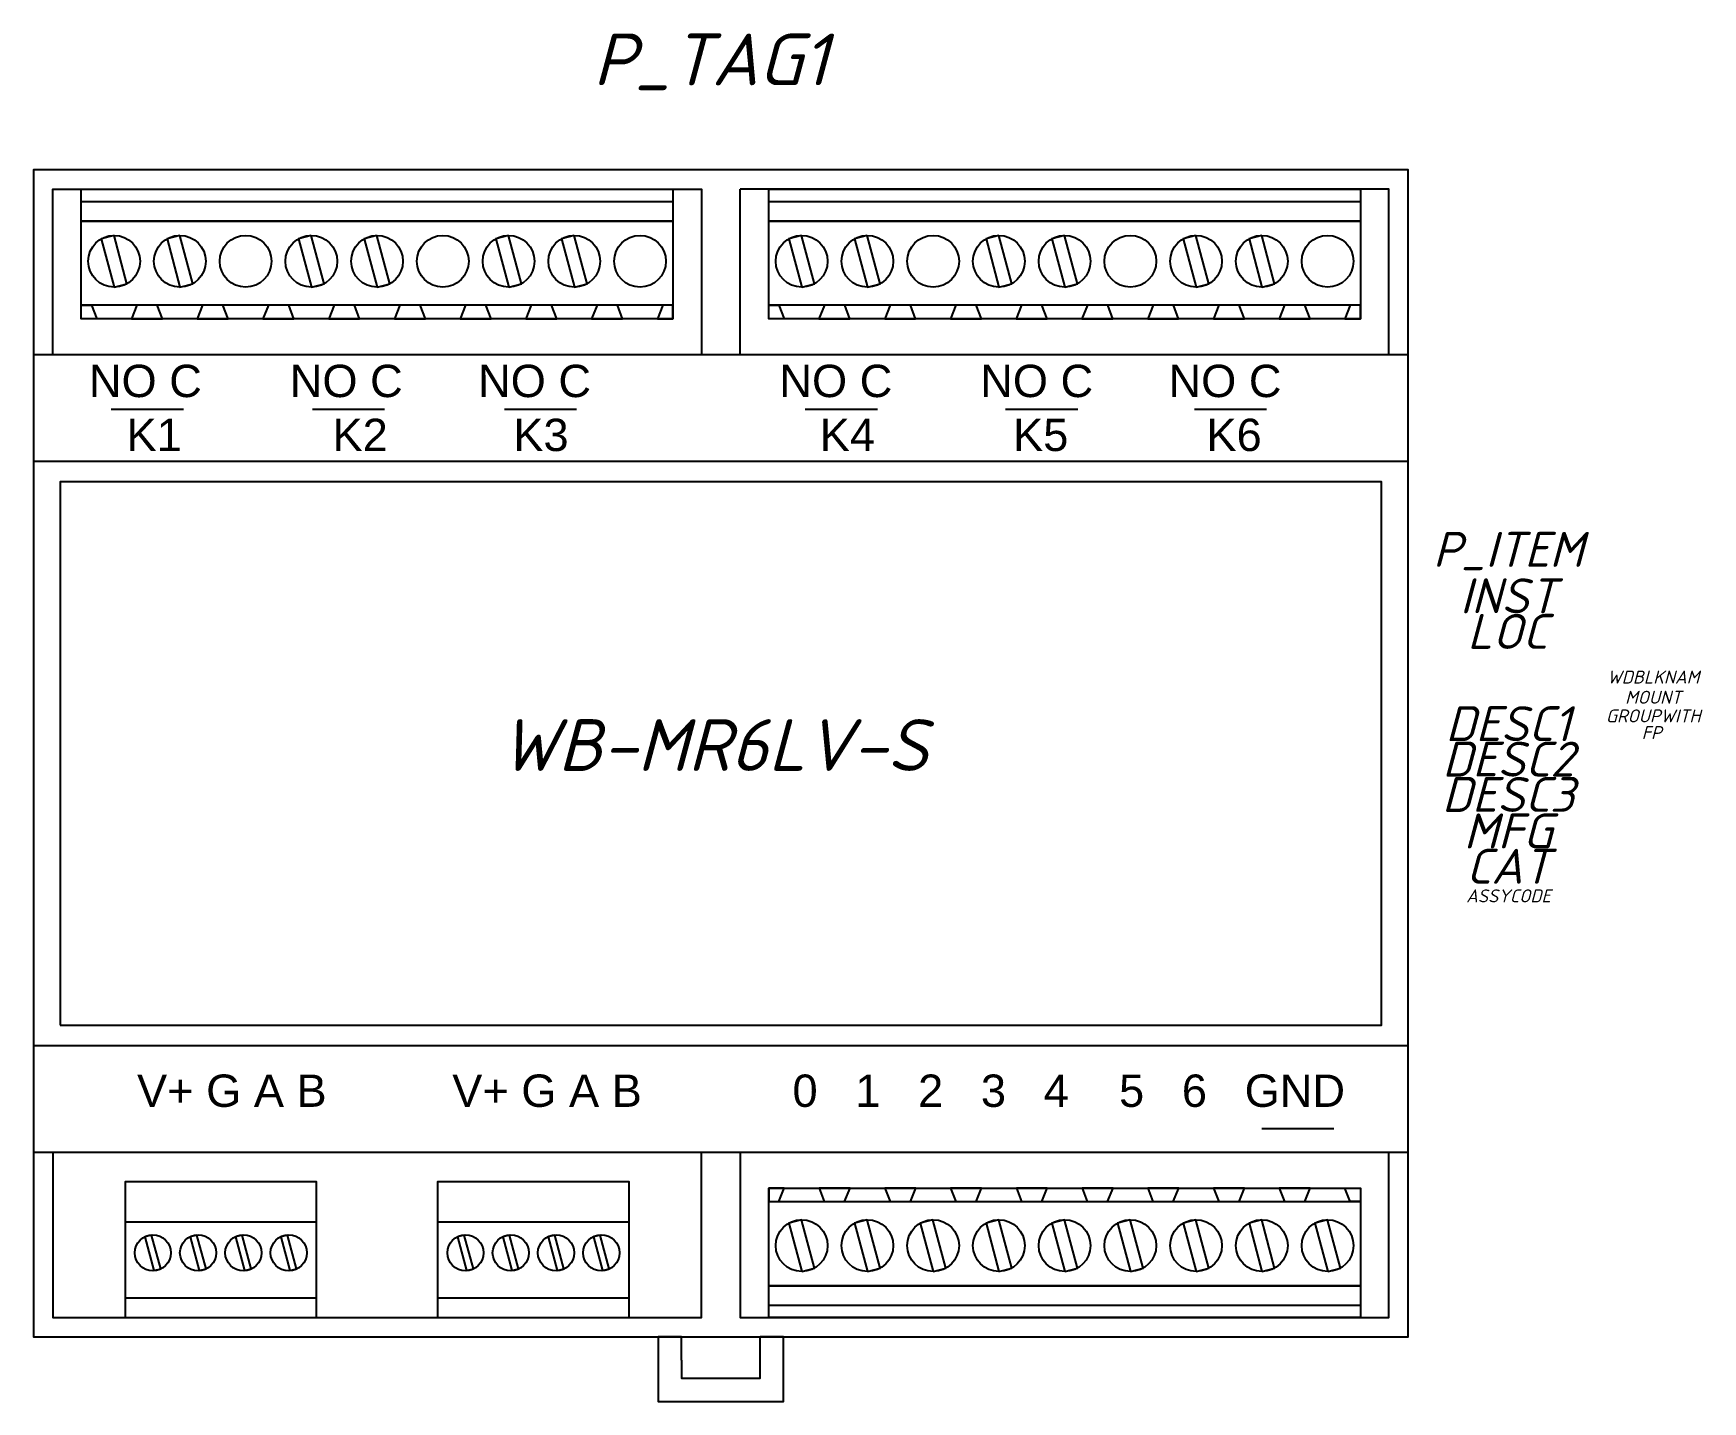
# Model space of a CAD drawing. Header units: millimetres. Extents: x 0 to 129, y -28 to 78.
import ezdxf
from ezdxf.enums import TextEntityAlignment as Align

# ---------------------------------------------------------------- set-up
doc = ezdxf.new("R2010")
doc.units = ezdxf.units.MM
doc.header["$LTSCALE"] = 6
doc.layers.add('Винты', color=8, linetype='Continuous')
doc.layers.add('Клеммники', color=125, linetype='Continuous')
doc.styles.add('WD_IEC', font='isocpeui.ttf', dxfattribs={"height": 2.5})

# ---------------------------------------------------------------- blocks, each defined once
blk = doc.blocks.new('*U7')
at = {"layer": 'Клеммники'}
blk.add_lwpolyline([(-0.79, -0.52), (0.78, -0.52), (1.2, 0.52), (-1.19, 0.52)], close=True, dxfattribs=at)
blk = doc.blocks.new('*U6')
at = {"layer": 'Клеммники'}
blk.add_lwpolyline([(-0.79, -0.52), (0.78, -0.52), (1.2, 0.52), (-1.19, 0.52)], close=True, dxfattribs=at)
blk = doc.blocks.new('*U2')
at = {"layer": 'Клеммники'}
blk.add_lwpolyline([(-0.79, -0.52), (0.78, -0.52), (1.2, 0.52), (-1.19, 0.52)], close=True, dxfattribs=at)
blk = doc.blocks.new('*U3')
at = {"layer": 'Клеммники', "color": 0, "linetype": 'ByBlock', "lineweight": -2, "transparency": 16777216}
for p in [(0, 0), (5.08, 0), (10.16, 0), (15.24, 0), (20.32, 0), (25.4, 0), (30.48, 0), (35.56, 0)]:
    blk.add_blockref('*U2', p, dxfattribs=at)
blk = doc.blocks.new('*U4')
at = {"layer": 'Винты'}
blk.add_lwpolyline([(0.01, -2), (0.99, -1.74), (-0.01, 2), (-0.99, 1.74)], close=True, dxfattribs=at)
blk.add_circle((0, 0), 2, dxfattribs=at)
blk = doc.blocks.new('*U5')
at = {"layer": 'Винты', "color": 0, "linetype": 'ByBlock', "lineweight": -2, "transparency": 16777216}
for p in [(0, 0), (5.08, 0), (10.16, 0), (15.24, 0), (20.32, 0), (25.4, 0), (30.48, 0), (35.56, 0), (40.64, 0)]:
    blk.add_blockref('*U4', p, dxfattribs=at)
blk = doc.blocks.new('*U0')
at = {"layer": 'Винты'}
blk.add_lwpolyline([(0.09, -1.37), (0.61, -1.24), (-0.09, 1.37), (-0.61, 1.24)], close=True, dxfattribs=at)
blk.add_circle((0, 0), 1.4, dxfattribs=at)
blk = doc.blocks.new('*U1')
at = {"layer": 'Клеммники', "color": 0, "linetype": 'ByBlock', "lineweight": -2, "transparency": 16777216}
for p in [(0, 0), (3.5, 0), (7, 0), (10.5, 0)]:
    blk.add_blockref('*U0', p, dxfattribs=at)

msp = doc.modelspace()

# ---------------------------------------------------------------- linework, layer by layer
for p, q in [((54.62, 53.38), (54.62, 66.17)), ((46.64, 57.21), (11.57, 57.21)), ((99.76, 57.21), (64.69, 57.21)), ((0, 53.38), (0, -8.24)), ((106.25, 53.38), (0, 53.38)), ((106.25, -8.24), (106.25, 53.38)), ((6.02, 49.18), (11.59, 49.18)), ((21.57, 49.18), (27.14, 49.18)), ((36.41, 49.18), (41.98, 49.18)), ((59.65, 49.18), (65.22, 49.18)), ((75.12, 49.18), (80.7, 49.18)), ((89.72, 49.18), (95.29, 49.18)), ((106.25, 45.14), (0, 45.14)), ((0, 0), (106.25, 0)), ((94.93, -6.42), (100.5, -6.42)), ((0, -8.24), (106.25, -8.24)), ((7.08, -10.53), (7.08, -10.53)), ((31.24, -10.53), (31.24, -10.53)), ((59.61, -12.07), (94.68, -12.07)), ((50.08, -24.33), (50.08, -22.53)), ((56.17, -24.33), (56.17, -22.53))]:
    msp.add_line(p, q)
for points in [[(106.25, 53.38), (106.25, 67.67), (0, 67.67), (0, 53.38)], [(1.5, 53.38), (1.5, 66.17), (51.62, 66.17), (51.62, 53.38)], [(104.75, 53.38), (104.75, 66.17), (54.62, 66.17)], [(0, -8.24), (0, -22.53), (106.25, -22.53), (106.25, -8.24)], [(1.5, -8.24), (1.5, -21.03), (51.62, -21.03), (51.62, -8.24)], [(54.62, -8.24), (54.62, -21.03), (104.75, -21.03), (104.75, -8.24)], [(50.08, -22.53), (48.28, -22.53), (48.28, -27.53), (57.97, -27.53), (57.97, -22.53), (56.17, -22.53)], [(50.08, -24.33), (50.08, -25.73), (56.17, -25.73), (56.17, -24.33)]]:
    msp.add_lwpolyline(points)
for points in [[(49.42, 56.17), (3.7, 56.17), (3.7, 66.17), (49.42, 66.17)], [(102.55, 56.17), (56.83, 56.17), (56.83, 66.17), (102.55, 66.17)], [(49.42, 63.71), (3.7, 63.71), (3.7, 65.24), (49.42, 65.24)], [(102.55, 63.71), (56.83, 63.71), (56.83, 65.24), (102.55, 65.24)], [(49.42, 57.21), (3.7, 57.21), (3.7, 63.71), (49.42, 63.71)], [(102.55, 57.21), (56.83, 57.21), (56.83, 63.71), (102.55, 63.71)], [(6.23, 62.61), (5.25, 62.35), (6.25, 58.61), (7.23, 58.87)], [(11.31, 62.61), (10.33, 62.35), (11.33, 58.61), (12.31, 58.87)], [(21.47, 62.61), (20.49, 62.35), (21.49, 58.61), (22.47, 58.87)], [(26.55, 62.61), (25.57, 62.35), (26.57, 58.61), (27.55, 58.87)], [(36.71, 62.61), (35.73, 62.35), (36.73, 58.61), (37.71, 58.87)], [(41.79, 62.61), (40.81, 62.35), (41.81, 58.61), (42.79, 58.87)], [(59.36, 62.61), (58.38, 62.35), (59.38, 58.61), (60.36, 58.87)], [(64.44, 62.61), (63.46, 62.35), (64.46, 58.61), (65.44, 58.87)], [(74.6, 62.61), (73.62, 62.35), (74.62, 58.61), (75.6, 58.87)], [(79.68, 62.61), (78.7, 62.35), (79.7, 58.61), (80.68, 58.87)], [(89.84, 62.61), (88.86, 62.35), (89.86, 58.61), (90.84, 58.87)], [(94.92, 62.61), (93.94, 62.35), (94.94, 58.61), (95.92, 58.87)], [(3.7, 57.21), (4.49, 57.21), (4.9, 56.17), (3.7, 56.17)], [(49.42, 57.21), (48.64, 57.21), (48.23, 56.17), (49.42, 56.17)], [(56.83, 57.21), (57.61, 57.21), (58.02, 56.17), (56.83, 56.17)], [(102.55, 57.21), (101.76, 57.21), (101.35, 56.17), (102.55, 56.17)], [(2.08, 1.57), (104.17, 1.57), (104.17, 43.57), (2.08, 43.57)], [(7.08, -21.03), (21.88, -21.03), (21.88, -10.53), (7.08, -10.53)], [(7.08, -13.63), (21.88, -13.63), (21.88, -10.53), (7.08, -10.53)], [(31.24, -21.03), (46.04, -21.03), (46.04, -10.53), (31.24, -10.53)], [(31.24, -13.63), (46.04, -13.63), (46.04, -10.53), (31.24, -10.53)], [(56.83, -12.07), (57.61, -12.07), (58.02, -11.03), (56.83, -11.03)], [(56.83, -11.03), (102.55, -11.03), (102.55, -21.03), (56.83, -21.03)], [(102.55, -12.07), (101.76, -12.07), (101.35, -11.03), (102.55, -11.03)], [(56.83, -12.07), (102.55, -12.07), (102.55, -18.57), (56.83, -18.57)], [(56.83, -18.57), (102.55, -18.57), (102.55, -20.1), (56.83, -20.1)], [(7.08, -21.03), (21.88, -21.03), (21.88, -19.53), (7.08, -19.53)], [(31.24, -21.03), (46.04, -21.03), (46.04, -19.53), (31.24, -19.53)]]:
    msp.add_lwpolyline(points, close=True)
for centre in [(6.24, 60.61), (11.32, 60.61), (16.4, 60.61), (21.48, 60.61), (26.56, 60.61), (31.64, 60.61), (36.72, 60.61), (41.8, 60.61), (46.88, 60.61), (59.37, 60.61), (64.45, 60.61), (69.53, 60.61), (74.61, 60.61), (79.69, 60.61), (84.77, 60.61), (89.85, 60.61), (94.93, 60.61), (100.01, 60.61)]:
    msp.add_circle(centre, 2)

# ---------------------------------------------------------------- block references
at = {"color": 0, "linetype": 'ByBlock', "lineweight": -2, "transparency": 16777216, "rotation": 180}
for name, p in [('*U6', (8.78, 56.69)), ('*U6', (13.86, 56.69)), ('*U6', (18.94, 56.69)), ('*U6', (24.02, 56.69)), ('*U6', (29.1, 56.69)), ('*U6', (34.18, 56.69)), ('*U6', (39.26, 56.69)), ('*U6', (44.34, 56.69)), ('*U7', (61.91, 56.69)), ('*U7', (66.99, 56.69)), ('*U7', (72.07, 56.69)), ('*U7', (77.15, 56.69)), ('*U7', (82.23, 56.69)), ('*U7', (87.31, 56.69)), ('*U7', (92.39, 56.69)), ('*U7', (97.47, 56.69))]:
    msp.add_blockref(name, p, dxfattribs=at)
for name, p in [('*U3', (61.91, -11.55)), ('*U5', (59.37, -15.47)), ('*U1', (9.23, -16.03)), ('*U1', (33.39, -16.03))]:
    msp.add_blockref(name, p)

# ---------------------------------------------------------------- texts
at = {"char_height": 2.5, "attachment_point": 1}
for s, heights, insert in [('{\\fArial|b0|i0|c204|p34;  NO C       NO C      NO C               NO C       NO C      NO C}', [0], (2.35, 52.61)), ('{\\fArial|b0|i0|c204|p34;     K1            K2          K3                    K4           K5           K6   }', [0], (2.35, 48.44)), ('{\\fArial|b0|i0|c204|p34;      V+ G A B          V+ G A B            0   1   2   3   4    5   6   GND}', [2.59], (2.19, -2.25))]:
    msp.add_mtext_dynamic_manual_height_columns(s, width=102.5556, gutter_width=12.5, heights=heights, dxfattribs=dict(at, insert=insert))
at = {"insert": (36.07, 25.22), "char_height": 4, "attachment_point": 1, "style": 'WD_IEC'}
msp.add_mtext_dynamic_manual_height_columns('WB-MR6LV-S', width=55.0382, gutter_width=12.5, heights=[0], dxfattribs=at)
at = {"style": 'WD_IEC'}
for tag, height, p in [('P_TAG1', 4, (52.33, 74.21)), ('DESC1', 2.7, (113.97, 23.52)), ('DESC2', 2.7, (113.97, 20.78)), ('DESC3', 2.7, (113.97, 18.05))]:
    msp.add_attdef(tag, text='', height=height, dxfattribs=at).set_placement(p, align=Align.CENTER)
for tag, text, height, flags, p in [('P_ITEM', '', 2.7, 1, (113.97, 36.99)), ('INST', '', 2.7, 1, (113.97, 33.4)), ('LOC', '', 2.7, 1, (113.91, 30.65)), ('WDBLKNAM', 'AM', 1, 1, (125.18, 27.97)), ('MOUNT', '', 1, 1, (125.18, 26.41)), ('GROUPWITH', '', 1, 1, (125.18, 24.97)), ('FP', '', 1, 1, (125.06, 23.68)), ('MFG', '', 2.7, 1, (113.97, 15.23)), ('CAT', '', 2.7, 1, (113.97, 12.5)), ('ASSYCODE', '', 1, 9, (113.99, 11.06))]:
    msp.add_attdef(tag, text=text, height=height, dxfattribs=dict(at, flags=flags)).set_placement(p, align=Align.CENTER)

doc.saveas('drawing.dxf')
